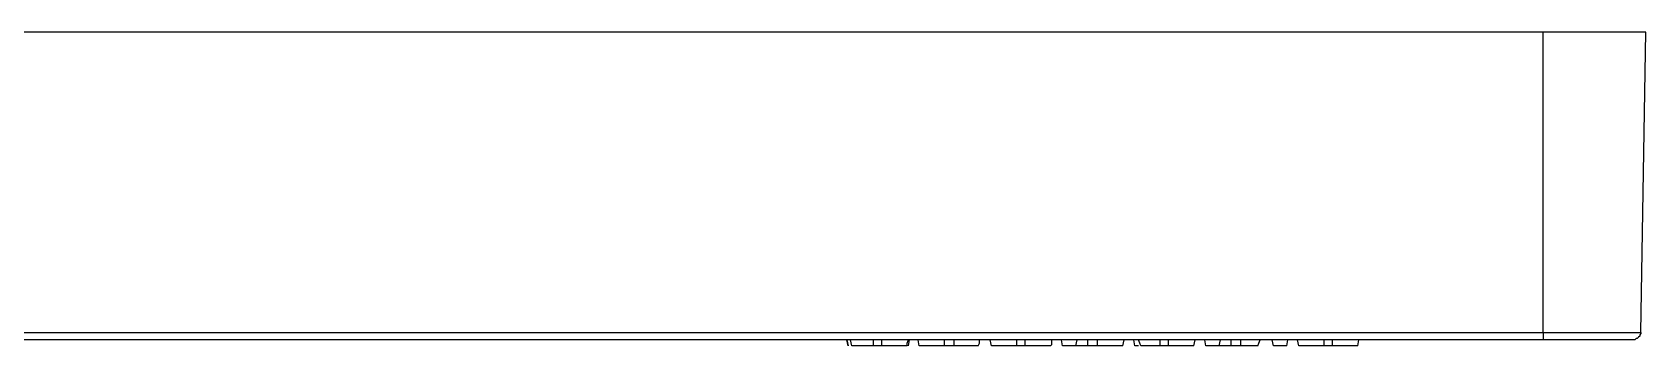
# Model space of a CAD drawing. Header units: centimetres. Extents: x -8.4 to 8.2, y -7.5 to 8.
# Drawn here: x -0.103 to 4.621, y -7.248 to -6.33 of the extents above; entities that cross this region are included whole.
import ezdxf

# ---------------------------------------------------------------- set-up
doc = ezdxf.new("R2010")
doc.units = ezdxf.units.CM
doc.header["$MEASUREMENT"] = 0
doc.layers.add('Layer 1', color=7, linetype='Continuous')

msp = doc.modelspace()

# ---------------------------------------------------------------- linework, layer by layer
at = {"layer": 'Layer 1', "lineweight": 25}
for points in [[(4.32153, -6.3304), (4.32153, -6.3304), (-8.05745, -6.3304), (-8.05745, -6.3304)], [(4.32153, -7.20882), (4.32153, -7.20882), (4.32153, -6.3304), (4.32153, -6.3304)], [(4.60728, -7.20882), (4.60728, -7.20882), (4.62139, -6.3304), (4.62139, -6.3304)], [(-8.05745, -7.20882), (-8.05745, -7.20882), (4.32153, -7.20882), (4.32153, -7.20882)], [(4.32153, -7.22999), (4.32153, -7.22999), (-8.05745, -7.22999), (-8.05745, -7.22999)], [(2.28248, -7.22999), (2.28248, -7.22999), (2.286, -7.24763), (2.286, -7.24763)], [(2.286, -7.24763), (2.286, -7.24763), (2.28248, -7.22999), (2.28248, -7.22999)], [(2.29659, -7.24763), (2.29659, -7.24763), (2.29306, -7.22999), (2.29306, -7.22999)], [(2.36009, -7.24763), (2.36009, -7.24763), (2.36009, -7.22999), (2.36009, -7.22999)], [(2.38478, -7.24763), (2.38478, -7.24763), (2.36009, -7.24763), (2.36009, -7.24763)], [(2.38478, -7.24763), (2.38478, -7.24763), (2.38478, -7.22999), (2.38478, -7.22999)], [(2.46239, -7.24763), (2.46239, -7.24763), (2.46592, -7.22999), (2.46592, -7.22999)], [(2.49414, -7.24763), (2.49414, -7.24763), (2.49062, -7.22999), (2.49062, -7.22999)], [(2.49414, -7.24763), (2.49414, -7.24763), (2.49062, -7.22999), (2.49062, -7.22999)], [(2.59645, -7.24763), (2.59645, -7.24763), (2.56823, -7.24763), (2.56823, -7.24763)], [(2.59645, -7.24763), (2.59645, -7.24763), (2.59645, -7.22999), (2.59645, -7.22999)], [(2.70581, -7.24763), (2.70581, -7.24763), (2.70228, -7.22999), (2.70228, -7.22999)], [(2.70581, -7.24763), (2.70581, -7.24763), (2.70228, -7.22999), (2.70228, -7.22999)], [(2.77989, -7.24763), (2.77989, -7.24763), (2.77989, -7.22999), (2.77989, -7.22999)], [(2.80459, -7.24763), (2.80459, -7.24763), (2.77989, -7.24763), (2.77989, -7.24763)], [(2.80459, -7.24763), (2.80459, -7.24763), (2.80459, -7.22999), (2.80459, -7.22999)], [(2.91395, -7.24763), (2.91395, -7.24763), (2.91042, -7.22999), (2.91042, -7.22999)], [(2.95275, -7.24763), (2.95275, -7.24763), (2.91395, -7.24763), (2.91395, -7.24763)], [(2.95275, -7.24763), (2.95275, -7.24763), (2.95628, -7.22999), (2.95628, -7.22999)], [(2.98803, -7.24763), (2.98803, -7.24763), (2.98803, -7.22999), (2.98803, -7.22999)], [(3.01625, -7.24763), (3.01625, -7.24763), (2.98803, -7.24763), (2.98803, -7.24763)], [(3.01625, -7.24763), (3.01625, -7.24763), (3.01625, -7.22999), (3.01625, -7.22999)], [(3.09034, -7.24763), (3.09034, -7.24763), (3.09387, -7.22999), (3.09387, -7.22999)], [(3.12562, -7.24763), (3.12562, -7.24763), (3.12209, -7.22999), (3.12209, -7.22999)], [(3.12562, -7.24763), (3.12562, -7.24763), (3.12209, -7.22999), (3.12209, -7.22999)], [(3.1997, -7.24763), (3.1997, -7.24763), (3.1997, -7.22999), (3.1997, -7.22999)], [(3.22439, -7.24763), (3.22439, -7.24763), (3.1997, -7.24763), (3.1997, -7.24763)], [(3.22439, -7.24763), (3.22439, -7.24763), (3.22439, -7.22999), (3.22439, -7.22999)], [(3.29848, -7.24763), (3.29848, -7.24763), (3.302, -7.22999), (3.302, -7.22999)], [(3.29848, -7.24763), (3.29848, -7.24763), (3.302, -7.22999), (3.302, -7.22999)], [(3.33375, -7.24763), (3.33375, -7.24763), (3.33023, -7.22999), (3.33023, -7.22999)], [(3.37256, -7.24763), (3.37256, -7.24763), (3.33375, -7.24763), (3.33375, -7.24763)], [(3.37256, -7.24763), (3.37256, -7.24763), (3.37609, -7.22999), (3.37609, -7.22999)], [(3.40784, -7.24763), (3.40784, -7.24763), (3.40784, -7.22999), (3.40784, -7.22999)], [(3.43606, -7.24763), (3.43606, -7.24763), (3.40784, -7.24763), (3.40784, -7.24763)], [(3.43606, -7.24763), (3.43606, -7.24763), (3.43606, -7.22999), (3.43606, -7.22999)], [(3.53131, -7.24763), (3.53131, -7.24763), (3.52778, -7.22999), (3.52778, -7.22999)], [(3.57012, -7.24763), (3.57012, -7.24763), (3.53131, -7.24763), (3.53131, -7.24763)], [(3.57012, -7.24763), (3.57012, -7.24763), (3.57364, -7.22999), (3.57364, -7.22999)], [(3.60539, -7.24763), (3.60539, -7.24763), (3.60187, -7.22999), (3.60187, -7.22999)], [(3.67948, -7.24763), (3.67948, -7.24763), (3.67948, -7.22999), (3.67948, -7.22999)], [(3.70417, -7.24763), (3.70417, -7.24763), (3.67948, -7.24763), (3.67948, -7.24763)], [(3.70417, -7.24763), (3.70417, -7.24763), (3.70417, -7.22999), (3.70417, -7.22999)], [(3.77825, -7.24763), (3.77825, -7.24763), (3.78178, -7.22999), (3.78178, -7.22999)], [(3.77825, -7.24763), (3.77825, -7.24763), (3.78178, -7.22999), (3.78178, -7.22999)]]:
    msp.add_open_spline(points, degree=3, dxfattribs=at)
for points, knots in [([(4.62139, -6.3304), (4.62139, -6.3304), (4.61787, -6.3304), (4.61787, -6.3304), (4.61787, -6.3304), (4.61787, -6.3304), (4.60023, -6.3304), (4.60023, -6.3304), (4.60023, -6.3304), (4.60023, -6.3304), (4.57201, -6.3304), (4.57201, -6.3304), (4.57201, -6.3304), (4.57201, -6.3304), (4.5332, -6.3304), (4.5332, -6.3304), (4.5332, -6.3304), (4.5332, -6.3304), (4.49087, -6.3304), (4.49087, -6.3304), (4.49087, -6.3304), (4.49087, -6.3304), (4.43795, -6.3304), (4.43795, -6.3304), (4.43795, -6.3304), (4.43795, -6.3304), (4.3815, -6.3304), (4.3815, -6.3304), (4.3815, -6.3304), (4.3815, -6.3304), (4.32153, -6.3304), (4.32153, -6.3304)], [0, 0, 0, 0, 0.1111111, 0.1111111, 0.1111111, 0.1111111, 0.2222222, 0.2222222, 0.2222222, 0.2222222, 0.3333333, 0.3333333, 0.3333333, 0.3333333, 0.4444444, 0.4444444, 0.4444444, 0.4444444, 0.5555556, 0.5555556, 0.5555556, 0.5555556, 0.6666667, 0.6666667, 0.6666667, 0.6666667, 0.7777778, 0.7777778, 0.7777778, 0.7777778, 1, 1, 1, 1]), ([(4.32153, -7.20882), (4.32153, -7.20882), (4.37798, -7.20882), (4.37798, -7.20882), (4.37798, -7.20882), (4.37798, -7.20882), (4.43089, -7.20882), (4.43089, -7.20882), (4.43089, -7.20882), (4.43089, -7.20882), (4.48028, -7.20882), (4.48028, -7.20882), (4.48028, -7.20882), (4.48028, -7.20882), (4.52262, -7.20882), (4.52262, -7.20882), (4.52262, -7.20882), (4.52262, -7.20882), (4.55789, -7.20882), (4.55789, -7.20882), (4.55789, -7.20882), (4.55789, -7.20882), (4.58612, -7.20882), (4.58612, -7.20882), (4.58612, -7.20882), (4.58612, -7.20882), (4.60023, -7.20882), (4.60023, -7.20882), (4.60023, -7.20882), (4.60023, -7.20882), (4.60728, -7.20882), (4.60728, -7.20882)], [0, 0, 0, 0, 0.1111111, 0.1111111, 0.1111111, 0.1111111, 0.2222222, 0.2222222, 0.2222222, 0.2222222, 0.3333333, 0.3333333, 0.3333333, 0.3333333, 0.4444444, 0.4444444, 0.4444444, 0.4444444, 0.5555556, 0.5555556, 0.5555556, 0.5555556, 0.6666667, 0.6666667, 0.6666667, 0.6666667, 0.7777778, 0.7777778, 0.7777778, 0.7777778, 1, 1, 1, 1]), ([(4.32153, -7.20882), (4.32153, -7.20882), (4.32153, -7.21235), (4.32153, -7.21235), (4.32153, -7.21235), (4.32153, -7.21235), (4.32153, -7.21588), (4.32153, -7.21588), (4.32153, -7.21588), (4.32153, -7.21588), (4.32153, -7.2194), (4.32153, -7.2194), (4.32153, -7.2194), (4.32153, -7.2194), (4.32153, -7.22293), (4.32153, -7.22293), (4.32153, -7.22293), (4.32153, -7.22293), (4.32153, -7.22646), (4.32153, -7.22646), (4.32153, -7.22646), (4.32153, -7.22646), (4.32153, -7.22999), (4.32153, -7.22999)], [0, 0, 0, 0, 0.1428571, 0.1428571, 0.1428571, 0.1428571, 0.2857143, 0.2857143, 0.2857143, 0.2857143, 0.4285714, 0.4285714, 0.4285714, 0.4285714, 0.5714286, 0.5714286, 0.5714286, 0.5714286, 0.7142857, 0.7142857, 0.7142857, 0.7142857, 1, 1, 1, 1]), ([(4.60728, -7.20882), (4.60728, -7.20882), (4.60728, -7.21235), (4.60728, -7.21235), (4.60728, -7.21235), (4.60728, -7.21235), (4.60375, -7.21588), (4.60375, -7.21588), (4.60375, -7.21588), (4.60375, -7.21588), (4.60375, -7.2194), (4.60375, -7.2194), (4.60375, -7.2194), (4.60375, -7.2194), (4.60023, -7.22293), (4.60023, -7.22293), (4.60023, -7.22293), (4.60023, -7.22293), (4.5967, -7.22646), (4.5967, -7.22646), (4.5967, -7.22646), (4.5967, -7.22646), (4.59317, -7.22646), (4.59317, -7.22646), (4.59317, -7.22646), (4.59317, -7.22646), (4.58964, -7.22999), (4.58964, -7.22999), (4.58964, -7.22999), (4.58964, -7.22999), (4.58612, -7.22999), (4.58612, -7.22999)], [0, 0, 0, 0, 0.1111111, 0.1111111, 0.1111111, 0.1111111, 0.2222222, 0.2222222, 0.2222222, 0.2222222, 0.3333333, 0.3333333, 0.3333333, 0.3333333, 0.4444444, 0.4444444, 0.4444444, 0.4444444, 0.5555556, 0.5555556, 0.5555556, 0.5555556, 0.6666667, 0.6666667, 0.6666667, 0.6666667, 0.7777778, 0.7777778, 0.7777778, 0.7777778, 1, 1, 1, 1]), ([(2.36009, -7.24763), (2.36009, -7.24763), (2.33539, -7.24763), (2.33539, -7.24763), (2.33539, -7.24763), (2.33539, -7.24763), (2.3107, -7.24763), (2.3107, -7.24763), (2.3107, -7.24763), (2.3107, -7.24763), (2.29659, -7.24763), (2.29659, -7.24763)], [0, 0, 0, 0, 0.25, 0.25, 0.25, 0.25, 0.5, 0.5, 0.5, 0.5, 1, 1, 1, 1]), ([(2.45887, -7.24763), (2.45887, -7.24763), (2.44828, -7.24763), (2.44828, -7.24763), (2.44828, -7.24763), (2.44828, -7.24763), (2.43064, -7.24763), (2.43064, -7.24763), (2.43064, -7.24763), (2.43064, -7.24763), (2.40948, -7.24763), (2.40948, -7.24763), (2.40948, -7.24763), (2.40948, -7.24763), (2.38478, -7.24763), (2.38478, -7.24763)], [0, 0, 0, 0, 0.2, 0.2, 0.2, 0.2, 0.4, 0.4, 0.4, 0.4, 0.6, 0.6, 0.6, 0.6, 1, 1, 1, 1]), ([(2.45887, -7.24763), (2.45887, -7.24763), (2.45887, -7.24057), (2.45887, -7.24057), (2.45887, -7.24057), (2.45887, -7.24057), (2.46239, -7.22999), (2.46239, -7.22999)], [0, 0, 0, 0, 0.3333333, 0.3333333, 0.3333333, 0.3333333, 1, 1, 1, 1]), ([(2.56823, -7.24763), (2.56823, -7.24763), (2.54353, -7.24763), (2.54353, -7.24763), (2.54353, -7.24763), (2.54353, -7.24763), (2.52237, -7.24763), (2.52237, -7.24763), (2.52237, -7.24763), (2.52237, -7.24763), (2.50473, -7.24763), (2.50473, -7.24763), (2.50473, -7.24763), (2.50473, -7.24763), (2.49767, -7.24763), (2.49767, -7.24763), (2.49767, -7.24763), (2.49767, -7.24763), (2.49414, -7.24763), (2.49414, -7.24763)], [0, 0, 0, 0, 0.1666667, 0.1666667, 0.1666667, 0.1666667, 0.3333333, 0.3333333, 0.3333333, 0.3333333, 0.5, 0.5, 0.5, 0.5, 0.6666667, 0.6666667, 0.6666667, 0.6666667, 1, 1, 1, 1]), ([(2.56823, -7.24763), (2.56823, -7.24763), (2.56823, -7.2441), (2.56823, -7.2441), (2.56823, -7.2441), (2.56823, -7.2441), (2.56823, -7.23704), (2.56823, -7.23704), (2.56823, -7.23704), (2.56823, -7.23704), (2.56823, -7.22999), (2.56823, -7.22999)], [0, 0, 0, 0, 0.25, 0.25, 0.25, 0.25, 0.5, 0.5, 0.5, 0.5, 1, 1, 1, 1]), ([(2.667, -7.24763), (2.667, -7.24763), (2.65642, -7.24763), (2.65642, -7.24763), (2.65642, -7.24763), (2.65642, -7.24763), (2.64231, -7.24763), (2.64231, -7.24763), (2.64231, -7.24763), (2.64231, -7.24763), (2.62114, -7.24763), (2.62114, -7.24763), (2.62114, -7.24763), (2.62114, -7.24763), (2.59645, -7.24763), (2.59645, -7.24763)], [0, 0, 0, 0, 0.2, 0.2, 0.2, 0.2, 0.4, 0.4, 0.4, 0.4, 0.6, 0.6, 0.6, 0.6, 1, 1, 1, 1]), ([(2.667, -7.24763), (2.667, -7.24763), (2.67053, -7.24057), (2.67053, -7.24057), (2.67053, -7.24057), (2.67053, -7.24057), (2.67053, -7.22999), (2.67053, -7.22999)], [0, 0, 0, 0, 0.3333333, 0.3333333, 0.3333333, 0.3333333, 1, 1, 1, 1]), ([(2.667, -7.24763), (2.667, -7.24763), (2.67053, -7.24057), (2.67053, -7.24057), (2.67053, -7.24057), (2.67053, -7.24057), (2.67053, -7.22999), (2.67053, -7.22999)], [0, 0, 0, 0, 0.3333333, 0.3333333, 0.3333333, 0.3333333, 1, 1, 1, 1]), ([(2.77989, -7.24763), (2.77989, -7.24763), (2.7552, -7.24763), (2.7552, -7.24763), (2.7552, -7.24763), (2.7552, -7.24763), (2.7305, -7.24763), (2.7305, -7.24763), (2.7305, -7.24763), (2.7305, -7.24763), (2.71287, -7.24763), (2.71287, -7.24763), (2.71287, -7.24763), (2.71287, -7.24763), (2.70581, -7.24763), (2.70581, -7.24763)], [0, 0, 0, 0, 0.2, 0.2, 0.2, 0.2, 0.4, 0.4, 0.4, 0.4, 0.6, 0.6, 0.6, 0.6, 1, 1, 1, 1]), ([(2.87867, -7.24763), (2.87867, -7.24763), (2.87514, -7.24763), (2.87514, -7.24763), (2.87514, -7.24763), (2.87514, -7.24763), (2.86103, -7.24763), (2.86103, -7.24763), (2.86103, -7.24763), (2.86103, -7.24763), (2.84692, -7.24763), (2.84692, -7.24763), (2.84692, -7.24763), (2.84692, -7.24763), (2.8187, -7.24763), (2.8187, -7.24763), (2.8187, -7.24763), (2.8187, -7.24763), (2.80459, -7.24763), (2.80459, -7.24763)], [0, 0, 0, 0, 0.1666667, 0.1666667, 0.1666667, 0.1666667, 0.3333333, 0.3333333, 0.3333333, 0.3333333, 0.5, 0.5, 0.5, 0.5, 0.6666667, 0.6666667, 0.6666667, 0.6666667, 1, 1, 1, 1]), ([(2.87867, -7.24763), (2.87867, -7.24763), (2.8822, -7.2441), (2.8822, -7.2441), (2.8822, -7.2441), (2.8822, -7.2441), (2.8822, -7.23704), (2.8822, -7.23704), (2.8822, -7.23704), (2.8822, -7.23704), (2.8822, -7.22999), (2.8822, -7.22999)], [0, 0, 0, 0, 0.25, 0.25, 0.25, 0.25, 0.5, 0.5, 0.5, 0.5, 1, 1, 1, 1]), ([(2.98803, -7.24763), (2.98803, -7.24763), (2.97745, -7.24763), (2.97745, -7.24763), (2.97745, -7.24763), (2.97745, -7.24763), (2.96334, -7.24763), (2.96334, -7.24763), (2.96334, -7.24763), (2.96334, -7.24763), (2.95275, -7.24763), (2.95275, -7.24763)], [0, 0, 0, 0, 0.25, 0.25, 0.25, 0.25, 0.5, 0.5, 0.5, 0.5, 1, 1, 1, 1]), ([(3.09034, -7.24763), (3.09034, -7.24763), (3.08681, -7.24763), (3.08681, -7.24763), (3.08681, -7.24763), (3.08681, -7.24763), (3.07623, -7.24763), (3.07623, -7.24763), (3.07623, -7.24763), (3.07623, -7.24763), (3.05859, -7.24763), (3.05859, -7.24763), (3.05859, -7.24763), (3.05859, -7.24763), (3.04095, -7.24763), (3.04095, -7.24763), (3.04095, -7.24763), (3.04095, -7.24763), (3.01625, -7.24763), (3.01625, -7.24763)], [0, 0, 0, 0, 0.1666667, 0.1666667, 0.1666667, 0.1666667, 0.3333333, 0.3333333, 0.3333333, 0.3333333, 0.5, 0.5, 0.5, 0.5, 0.6666667, 0.6666667, 0.6666667, 0.6666667, 1, 1, 1, 1]), ([(3.1362, -7.24763), (3.1362, -7.24763), (3.13267, -7.24763), (3.13267, -7.24763), (3.13267, -7.24763), (3.13267, -7.24763), (3.12562, -7.24763), (3.12562, -7.24763)], [0, 0, 0, 0, 0.3333333, 0.3333333, 0.3333333, 0.3333333, 1, 1, 1, 1]), ([(3.14325, -7.24763), (3.14325, -7.24763), (3.13973, -7.24057), (3.13973, -7.24057), (3.13973, -7.24057), (3.13973, -7.24057), (3.1362, -7.22999), (3.1362, -7.22999)], [0, 0, 0, 0, 0.3333333, 0.3333333, 0.3333333, 0.3333333, 1, 1, 1, 1]), ([(3.1997, -7.24763), (3.1997, -7.24763), (3.175, -7.24763), (3.175, -7.24763), (3.175, -7.24763), (3.175, -7.24763), (3.15031, -7.24763), (3.15031, -7.24763), (3.15031, -7.24763), (3.15031, -7.24763), (3.14325, -7.24763), (3.14325, -7.24763)], [0, 0, 0, 0, 0.25, 0.25, 0.25, 0.25, 0.5, 0.5, 0.5, 0.5, 1, 1, 1, 1]), ([(3.29848, -7.24763), (3.29848, -7.24763), (3.29495, -7.24763), (3.29495, -7.24763), (3.29495, -7.24763), (3.29495, -7.24763), (3.28437, -7.24763), (3.28437, -7.24763), (3.28437, -7.24763), (3.28437, -7.24763), (3.27025, -7.24763), (3.27025, -7.24763), (3.27025, -7.24763), (3.27025, -7.24763), (3.24909, -7.24763), (3.24909, -7.24763), (3.24909, -7.24763), (3.24909, -7.24763), (3.22439, -7.24763), (3.22439, -7.24763)], [0, 0, 0, 0, 0.1666667, 0.1666667, 0.1666667, 0.1666667, 0.3333333, 0.3333333, 0.3333333, 0.3333333, 0.5, 0.5, 0.5, 0.5, 0.6666667, 0.6666667, 0.6666667, 0.6666667, 1, 1, 1, 1]), ([(3.40784, -7.24763), (3.40784, -7.24763), (3.39725, -7.24763), (3.39725, -7.24763), (3.39725, -7.24763), (3.39725, -7.24763), (3.38314, -7.24763), (3.38314, -7.24763), (3.38314, -7.24763), (3.38314, -7.24763), (3.37256, -7.24763), (3.37256, -7.24763)], [0, 0, 0, 0, 0.25, 0.25, 0.25, 0.25, 0.5, 0.5, 0.5, 0.5, 1, 1, 1, 1]), ([(3.48545, -7.24763), (3.48545, -7.24763), (3.46781, -7.24763), (3.46781, -7.24763), (3.46781, -7.24763), (3.46781, -7.24763), (3.44312, -7.24763), (3.44312, -7.24763), (3.44312, -7.24763), (3.44312, -7.24763), (3.43606, -7.24763), (3.43606, -7.24763)], [0, 0, 0, 0, 0.25, 0.25, 0.25, 0.25, 0.5, 0.5, 0.5, 0.5, 1, 1, 1, 1]), ([(3.48545, -7.24763), (3.48545, -7.24763), (3.48898, -7.24057), (3.48898, -7.24057), (3.48898, -7.24057), (3.48898, -7.24057), (3.4925, -7.22999), (3.4925, -7.22999)], [0, 0, 0, 0, 0.3333333, 0.3333333, 0.3333333, 0.3333333, 1, 1, 1, 1]), ([(3.67948, -7.24763), (3.67948, -7.24763), (3.65478, -7.24763), (3.65478, -7.24763), (3.65478, -7.24763), (3.65478, -7.24763), (3.63009, -7.24763), (3.63009, -7.24763), (3.63009, -7.24763), (3.63009, -7.24763), (3.61598, -7.24763), (3.61598, -7.24763), (3.61598, -7.24763), (3.61598, -7.24763), (3.60539, -7.24763), (3.60539, -7.24763)], [0, 0, 0, 0, 0.2, 0.2, 0.2, 0.2, 0.4, 0.4, 0.4, 0.4, 0.6, 0.6, 0.6, 0.6, 1, 1, 1, 1]), ([(3.77825, -7.24763), (3.77825, -7.24763), (3.77473, -7.24763), (3.77473, -7.24763), (3.77473, -7.24763), (3.77473, -7.24763), (3.76414, -7.24763), (3.76414, -7.24763), (3.76414, -7.24763), (3.76414, -7.24763), (3.7465, -7.24763), (3.7465, -7.24763), (3.7465, -7.24763), (3.7465, -7.24763), (3.72887, -7.24763), (3.72887, -7.24763), (3.72887, -7.24763), (3.72887, -7.24763), (3.70417, -7.24763), (3.70417, -7.24763)], [0, 0, 0, 0, 0.1666667, 0.1666667, 0.1666667, 0.1666667, 0.3333333, 0.3333333, 0.3333333, 0.3333333, 0.5, 0.5, 0.5, 0.5, 0.6666667, 0.6666667, 0.6666667, 0.6666667, 1, 1, 1, 1]), ([(4.58612, -7.22999), (4.58612, -7.22999), (4.58259, -7.22999), (4.58259, -7.22999), (4.58259, -7.22999), (4.58259, -7.22999), (4.56848, -7.22999), (4.56848, -7.22999), (4.56848, -7.22999), (4.56848, -7.22999), (4.54378, -7.22999), (4.54378, -7.22999), (4.54378, -7.22999), (4.54378, -7.22999), (4.5085, -7.22999), (4.5085, -7.22999), (4.5085, -7.22999), (4.5085, -7.22999), (4.4697, -7.22999), (4.4697, -7.22999), (4.4697, -7.22999), (4.4697, -7.22999), (4.42384, -7.22999), (4.42384, -7.22999), (4.42384, -7.22999), (4.42384, -7.22999), (4.37445, -7.22999), (4.37445, -7.22999), (4.37445, -7.22999), (4.37445, -7.22999), (4.32153, -7.22999), (4.32153, -7.22999)], [0, 0, 0, 0, 0.1111111, 0.1111111, 0.1111111, 0.1111111, 0.2222222, 0.2222222, 0.2222222, 0.2222222, 0.3333333, 0.3333333, 0.3333333, 0.3333333, 0.4444444, 0.4444444, 0.4444444, 0.4444444, 0.5555556, 0.5555556, 0.5555556, 0.5555556, 0.6666667, 0.6666667, 0.6666667, 0.6666667, 0.7777778, 0.7777778, 0.7777778, 0.7777778, 1, 1, 1, 1])]:
    msp.add_open_spline(points, degree=3, knots=knots, dxfattribs=at)

doc.saveas('drawing.dxf')
